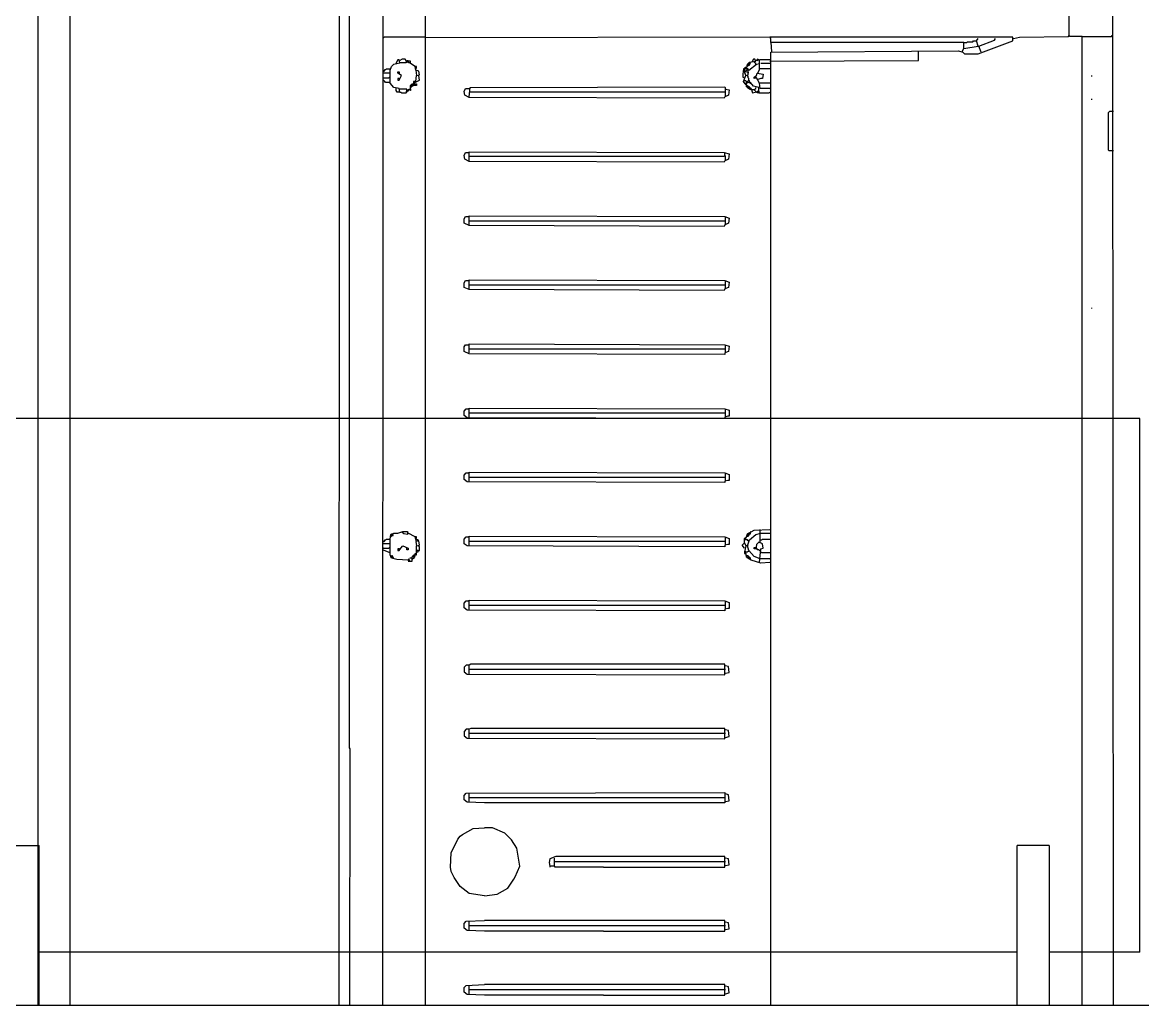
# Model space of a CAD drawing. Extents: x 3792242 to 5145247, y -1546315 to -1031918.
# Drawn here: x 4270183 to 4271233, y -1518664 to -1517743 of the extents above; entities that cross this region are included whole.
import ezdxf

# ---------------------------------------------------------------- set-up
doc = ezdxf.new("R2010")
doc.units = 0
doc.header["$MEASUREMENT"] = 0
for name, color, linetype in [('OKNÁ', 143, 'CONTINUOUS'), ('TENKÁ', 7, 'CONTINUOUS'), ('ZARIADENIE1', 145, 'CONTINUOUS'), ('ZZ-chladenie', 133, 'CONTINUOUS')]:
    doc.layers.add(name, color=color, linetype=linetype)

msp = doc.modelspace()

# ---------------------------------------------------------------- linework, layer by layer
at = {"layer": 'OKNÁ'}
msp.add_line((4270227.714, -1517363.77), (4270227.714, -1518663.77), dxfattribs=at)
at = {"layer": 'TENKÁ'}
for p, q in [((4270197.714, -1517333.77), (4270197.714, -1518663.77)), ((4308797.714, -1518663.77), (4262097.714, -1518663.77))]:
    msp.add_line(p, q, dxfattribs=at)
at = {"layer": 'TENKÁ', "color": 8}
for p, q in [((4270168.964, -1518513.77), (4270198.964, -1518513.77)), ((4270168.964, -1518513.77), (4270198.964, -1518513.77)), ((4270198.964, -1518663.77), (4270198.964, -1518513.77)), ((4270198.964, -1518663.77), (4270198.964, -1518513.77)), ((4271115.214, -1518663.77), (4271115.214, -1518513.77)), ((4271145.214, -1518513.77), (4271115.214, -1518513.77)), ((4271115.214, -1518663.77), (4271115.214, -1518513.77)), ((4271145.214, -1518513.77), (4271115.214, -1518513.77)), ((4271145.214, -1518513.77), (4271145.214, -1518663.77)), ((4271145.214, -1518513.77), (4271145.214, -1518663.77)), ((4271230.214, -1518613.77), (4271145.214, -1518613.77)), ((4271230.214, -1518613.77), (4271152.714, -1518613.77)), ((4271230.214, -1518613.77), (4271152.714, -1518613.77))]:
    msp.add_line(p, q, dxfattribs=at)
at = {"layer": 'ZARIADENIE1'}
for p, q in [((4271230.214, -1518113.77), (4269137.714, -1518113.77)), ((4271230.214, -1518113.77), (4269137.714, -1518113.77)), ((4271230.214, -1518613.77), (4271230.214, -1518113.77)), ((4271230.214, -1518613.77), (4271230.214, -1518113.77)), ((4271230.214, -1518613.77), (4271230.214, -1518113.77)), ((4271230.214, -1518613.77), (4271230.214, -1518113.77)), ((4271115.214, -1518613.77), (4270198.964, -1518613.77)), ((4271115.214, -1518613.77), (4270198.964, -1518613.77)), ((4271230.214, -1518613.77), (4271145.214, -1518613.77))]:
    msp.add_line(p, q, dxfattribs=at)
at = {"layer": 'ZZ-chladenie', "color": 9}
for p, q in [((4270489.724, -1518422.443), (4270489.724, -1517356.302)), ((4270479.954, -1518663.77), (4270480.545, -1517378.19)), ((4270520.859, -1518663.77), (4270521.496, -1517378.19)), ((4270561.035, -1518663.77), (4270561.035, -1517378.19)), ((4271164.005, -1517755.222), (4271164.005, -1517378.19)), ((4271205.482, -1518663.77), (4271204.957, -1517558.234)), ((4270521.496, -1517757.341), (4270520.791, -1517757.341)), ((4270522.203, -1517756.635), (4270521.496, -1517757.341)), ((4270560.33, -1517756.635), (4270522.203, -1517756.635)), ((4270561.035, -1517757.341), (4270560.33, -1517756.635)), ((4270883.702, -1517756.635), (4270561.035, -1517757.341)), ((4271111.052, -1517756.635), (4270883.702, -1517756.635)), ((4270884.408, -1517758.047), (4270883.702, -1517757.341)), ((4270884.408, -1517761.577), (4270884.408, -1517758.047)), ((4271065.158, -1517761.577), (4270884.408, -1517761.577)), ((4270884.408, -1517761.577), (4270885.115, -1517770.05)), ((4271065.158, -1517761.577), (4271067.982, -1517761.577)), ((4271065.158, -1517767.226), (4271065.158, -1517761.577)), ((4271067.982, -1517761.577), (4271068.688, -1517760.871)), ((4271068.688, -1517760.871), (4271073.63, -1517760.871)), ((4271073.63, -1517760.871), (4271074.337, -1517760.165)), ((4271074.337, -1517760.165), (4271077.161, -1517760.165)), ((4271077.161, -1517760.165), (4271078.573, -1517758.047)), ((4271078.573, -1517765.108), (4271077.161, -1517760.165)), ((4271078.573, -1517772.168), (4271111.052, -1517760.165)), ((4271079.279, -1517765.108), (4271094.106, -1517759.459)), ((4271094.106, -1517759.459), (4271094.812, -1517758.047)), ((4271111.052, -1517760.165), (4271111.052, -1517756.635)), ((4271111.757, -1517758.047), (4271117.406, -1517756.635)), ((4271117.406, -1517756.635), (4271163.299, -1517755.929)), ((4271163.299, -1517755.929), (4271164.005, -1517755.222)), ((4271164.711, -1517755.929), (4271164.005, -1517755.222)), ((4271176.008, -1517755.929), (4271164.711, -1517755.929)), ((4271176.008, -1517755.929), (4271203.544, -1517755.929)), ((4271176.008, -1518663.77), (4271176.008, -1517755.929)), ((4271203.544, -1517755.929), (4271204.25, -1517755.222)), ((4271204.25, -1517755.222), (4271204.957, -1517755.222)), ((4270884.408, -1517770.756), (4271060.215, -1517769.344)), ((4270884.408, -1518663.77), (4270884.408, -1517770.756)), ((4270885.115, -1517770.05), (4270885.115, -1517770.756)), ((4271022.795, -1517770.05), (4271022.795, -1517769.344)), ((4271022.795, -1517778.522), (4271022.795, -1517770.05)), ((4271060.215, -1517769.344), (4271064.452, -1517770.756)), ((4271063.746, -1517770.05), (4271065.158, -1517767.226)), ((4271064.452, -1517770.756), (4271065.864, -1517772.168)), ((4271065.158, -1517767.226), (4271078.573, -1517765.108)), ((4271065.864, -1517772.168), (4271078.573, -1517772.168)), ((4271081.397, -1517770.756), (4271079.279, -1517765.108)), ((4270527.851, -1517787.701), (4270529.263, -1517784.171)), ((4270529.263, -1517784.171), (4270531.382, -1517782.053)), ((4270531.382, -1517782.053), (4270537.03, -1517780.641)), ((4270534.912, -1517777.816), (4270532.794, -1517782.053)), ((4270536.324, -1517777.816), (4270534.912, -1517777.816)), ((4270537.03, -1517780.641), (4270536.324, -1517777.816)), ((4270539.148, -1517777.11), (4270537.03, -1517778.522)), ((4270542.678, -1517780.641), (4270537.03, -1517780.641)), ((4270541.972, -1517777.11), (4270539.148, -1517777.11)), ((4270543.384, -1517779.934), (4270541.972, -1517777.11)), ((4270544.797, -1517779.229), (4270542.678, -1517780.641)), ((4270543.384, -1517778.522), (4270544.797, -1517778.522)), ((4270543.384, -1517779.934), (4270543.384, -1517780.641)), ((4270546.915, -1517779.229), (4270544.797, -1517779.229)), ((4270545.502, -1517780.641), (4270544.797, -1517779.934)), ((4270544.797, -1517779.934), (4270545.502, -1517779.934)), ((4270546.915, -1517780.641), (4270545.502, -1517780.641)), ((4270546.915, -1517781.347), (4270546.915, -1517779.229)), ((4270551.151, -1517784.171), (4270546.915, -1517781.347)), ((4270552.563, -1517784.171), (4270551.151, -1517784.171)), ((4270551.857, -1517787.701), (4270551.151, -1517784.171)), ((4270552.563, -1517785.583), (4270552.563, -1517784.171)), ((4270860.402, -1517785.583), (4270860.402, -1517784.877)), ((4270860.402, -1517784.877), (4270861.814, -1517784.877)), ((4270861.814, -1517784.877), (4270865.345, -1517781.347)), ((4270861.814, -1517786.289), (4270862.521, -1517782.053)), ((4270862.521, -1517782.053), (4270864.638, -1517779.934)), ((4270862.521, -1517782.759), (4270863.226, -1517782.053)), ((4270863.226, -1517783.465), (4270862.521, -1517782.759)), ((4270863.226, -1517783.465), (4270862.521, -1517782.759)), ((4270863.226, -1517782.053), (4270863.226, -1517781.347)), ((4270863.226, -1517781.347), (4270863.933, -1517781.347)), ((4270863.933, -1517782.759), (4270863.226, -1517783.465)), ((4270865.345, -1517781.347), (4270863.933, -1517781.347)), ((4270863.933, -1517787.701), (4270870.993, -1517782.053)), ((4270863.933, -1517782.759), (4270864.638, -1517782.759)), ((4270864.638, -1517779.934), (4270870.287, -1517779.229)), ((4270864.638, -1517782.759), (4270864.638, -1517782.053)), ((4270868.169, -1517777.11), (4270866.757, -1517779.934)), ((4270869.581, -1517777.11), (4270868.169, -1517777.11)), ((4270870.287, -1517779.229), (4270869.581, -1517777.11)), ((4270869.581, -1517779.229), (4270870.287, -1517778.522)), ((4270869.581, -1517779.934), (4270869.581, -1517779.229)), ((4270869.581, -1517780.641), (4270869.581, -1517779.934)), ((4270870.287, -1517781.347), (4270869.581, -1517780.641)), ((4270871.699, -1517778.522), (4270870.287, -1517778.522)), ((4270870.287, -1517782.053), (4270870.287, -1517781.347)), ((4270870.993, -1517782.053), (4270873.817, -1517781.347)), ((4270873.817, -1517777.816), (4270871.699, -1517777.11)), ((4270871.699, -1517777.11), (4270871.699, -1517778.522)), ((4270871.699, -1517778.522), (4270873.112, -1517777.816)), ((4270873.817, -1517786.995), (4270873.817, -1517777.816)), ((4270883.702, -1517777.816), (4270874.524, -1517777.816)), ((4270883.702, -1517781.347), (4270875.229, -1517781.347)), ((4270883.702, -1517779.229), (4271022.795, -1517778.522)), ((4270521.496, -1517788.407), (4270520.791, -1517788.407)), ((4270521.496, -1517794.761), (4270520.791, -1517794.761)), ((4270521.496, -1517788.407), (4270522.203, -1517787.701)), ((4270521.496, -1517788.407), (4270522.203, -1517788.407)), ((4270527.145, -1517790.525), (4270521.496, -1517790.525)), ((4270521.496, -1517794.761), (4270526.439, -1517794.761)), ((4270522.203, -1517788.407), (4270522.909, -1517787.701)), ((4270522.909, -1517787.701), (4270522.909, -1517786.995)), ((4270522.909, -1517786.995), (4270523.615, -1517786.995)), ((4270523.615, -1517786.995), (4270524.321, -1517786.289)), ((4270524.321, -1517786.289), (4270528.557, -1517786.289)), ((4270526.439, -1517794.761), (4270527.145, -1517794.056)), ((4270527.851, -1517799.704), (4270527.851, -1517787.701)), ((4270534.912, -1517790.525), (4270534.912, -1517789.113)), ((4270534.912, -1517789.113), (4270536.324, -1517789.113)), ((4270538.442, -1517792.644), (4270534.912, -1517790.525)), ((4270536.324, -1517795.468), (4270534.912, -1517795.468)), ((4270534.912, -1517795.468), (4270534.912, -1517796.88)), ((4270536.324, -1517789.113), (4270536.324, -1517790.525)), ((4270536.324, -1517796.88), (4270538.442, -1517792.644)), ((4270536.324, -1517795.468), (4270537.03, -1517795.468)), ((4270551.857, -1517785.583), (4270551.151, -1517785.583)), ((4270551.857, -1517785.583), (4270552.563, -1517785.583)), ((4270554.681, -1517788.407), (4270551.857, -1517787.701)), ((4270551.857, -1517787.701), (4270552.563, -1517792.644)), ((4270551.857, -1517798.292), (4270552.563, -1517792.644)), ((4270552.563, -1517792.644), (4270555.387, -1517791.937)), ((4270555.387, -1517791.937), (4270554.681, -1517788.407)), ((4270554.681, -1517792.644), (4270554.681, -1517791.937)), ((4270555.387, -1517796.88), (4270554.681, -1517792.644)), ((4270858.99, -1517786.289), (4270858.284, -1517791.232)), ((4270858.284, -1517791.232), (4270858.284, -1517794.056)), ((4270858.284, -1517794.056), (4270859.696, -1517794.761)), ((4270863.226, -1517786.289), (4270858.99, -1517786.289)), ((4270860.402, -1517787.701), (4270858.99, -1517787.701)), ((4270858.99, -1517798.292), (4270861.108, -1517792.644)), ((4270859.696, -1517789.113), (4270860.402, -1517787.701)), ((4270861.108, -1517792.644), (4270859.696, -1517789.113)), ((4270859.696, -1517794.761), (4270860.402, -1517794.761)), ((4270860.402, -1517789.113), (4270862.521, -1517786.995)), ((4270863.226, -1517789.819), (4270860.402, -1517789.113)), ((4270861.108, -1517792.644), (4270863.226, -1517791.937)), ((4270863.226, -1517787.701), (4270861.814, -1517787.701)), ((4270862.521, -1517786.995), (4270863.226, -1517787.701)), ((4270862.521, -1517792.644), (4270862.521, -1517791.937)), ((4270863.226, -1517793.349), (4270862.521, -1517792.644)), ((4270863.226, -1517791.937), (4270863.226, -1517786.289)), ((4270863.226, -1517789.819), (4270863.933, -1517789.819)), ((4270863.226, -1517794.761), (4270863.226, -1517793.349)), ((4270863.933, -1517795.468), (4270863.226, -1517794.761)), ((4270863.933, -1517796.88), (4270863.933, -1517795.468)), ((4270868.875, -1517794.056), (4270870.993, -1517792.644)), ((4270868.875, -1517795.468), (4270868.875, -1517794.056)), ((4270870.287, -1517794.761), (4270868.875, -1517795.468)), ((4270870.287, -1517794.761), (4270870.287, -1517795.468)), ((4270870.993, -1517794.761), (4270870.287, -1517794.761)), ((4270870.993, -1517792.644), (4270871.699, -1517790.525)), ((4270873.817, -1517799.704), (4270870.993, -1517794.761)), ((4270871.699, -1517790.525), (4270877.348, -1517791.232)), ((4270872.405, -1517790.525), (4270873.817, -1517786.995)), ((4270875.229, -1517795.468), (4270872.405, -1517796.174)), ((4270884.408, -1517786.289), (4270874.524, -1517786.289)), ((4270876.641, -1517795.468), (4270875.229, -1517795.468)), ((4270877.348, -1517791.232), (4270876.641, -1517795.468)), ((4271185.187, -1517793.349), (4271185.187, -1517792.644)), ((4270522.203, -1517797.586), (4270521.496, -1517796.88)), ((4270522.909, -1517798.292), (4270522.203, -1517797.586)), ((4270523.615, -1517798.998), (4270522.909, -1517798.292)), ((4270527.851, -1517798.998), (4270523.615, -1517798.998)), ((4270531.382, -1517803.94), (4270527.851, -1517799.704)), ((4270536.324, -1517804.647), (4270531.382, -1517803.94)), ((4270533.499, -1517806.764), (4270533.499, -1517804.647)), ((4270534.912, -1517796.88), (4270536.324, -1517796.88)), ((4270537.03, -1517808.177), (4270536.324, -1517804.647)), ((4270543.384, -1517805.352), (4270537.03, -1517805.352)), ((4270543.384, -1517808.177), (4270543.384, -1517805.352)), ((4270543.384, -1517806.059), (4270544.797, -1517806.059)), ((4270544.797, -1517806.059), (4270544.797, -1517806.764)), ((4270545.502, -1517806.764), (4270545.502, -1517805.352)), ((4270545.502, -1517805.352), (4270546.915, -1517805.352)), ((4270546.915, -1517803.94), (4270546.209, -1517803.94)), ((4270546.915, -1517801.823), (4270548.327, -1517800.41)), ((4270546.915, -1517805.352), (4270546.915, -1517801.823)), ((4270546.915, -1517803.94), (4270547.621, -1517803.94)), ((4270546.915, -1517805.352), (4270546.915, -1517806.764)), ((4270547.621, -1517801.823), (4270547.621, -1517801.116)), ((4270547.621, -1517801.116), (4270548.327, -1517801.116)), ((4270549.033, -1517801.823), (4270547.621, -1517803.235)), ((4270547.621, -1517803.235), (4270547.621, -1517801.823)), ((4270547.621, -1517803.235), (4270548.327, -1517802.528)), ((4270547.621, -1517803.94), (4270547.621, -1517803.235)), ((4270548.327, -1517800.41), (4270552.563, -1517800.41)), ((4270548.327, -1517802.528), (4270549.033, -1517801.823)), ((4270549.033, -1517801.823), (4270549.739, -1517801.823)), ((4270552.563, -1517801.823), (4270549.033, -1517801.823)), ((4270549.739, -1517799.704), (4270555.387, -1517796.88)), ((4270551.857, -1517798.292), (4270549.739, -1517798.292)), ((4270549.739, -1517798.292), (4270549.739, -1517799.704)), ((4270552.563, -1517800.41), (4270552.563, -1517801.823)), ((4270597.044, -1517807.471), (4270598.457, -1517804.647)), ((4270598.457, -1517804.647), (4270601.987, -1517804.647)), ((4270601.987, -1517812.413), (4270602.693, -1517803.94)), ((4270602.693, -1517803.94), (4270841.339, -1517803.235)), ((4270841.339, -1517803.235), (4270842.045, -1517805.352)), ((4270842.045, -1517811.707), (4270842.045, -1517805.352)), ((4270842.045, -1517805.352), (4270845.575, -1517806.059)), ((4270845.575, -1517806.059), (4270844.869, -1517811.001)), ((4270860.402, -1517800.41), (4270858.99, -1517798.292)), ((4270861.108, -1517797.586), (4270859.696, -1517797.586)), ((4270863.933, -1517798.998), (4270860.402, -1517800.41)), ((4270860.402, -1517800.41), (4270866.051, -1517804.647)), ((4270861.814, -1517798.292), (4270861.108, -1517797.586)), ((4270861.814, -1517798.292), (4270862.521, -1517798.292)), ((4270861.814, -1517799.704), (4270861.814, -1517798.292)), ((4270861.814, -1517801.116), (4270861.814, -1517799.704)), ((4270861.814, -1517803.235), (4270861.814, -1517801.116)), ((4270866.051, -1517806.059), (4270861.814, -1517803.235)), ((4270862.521, -1517798.292), (4270863.226, -1517797.586)), ((4270862.521, -1517803.235), (4270863.226, -1517802.528)), ((4270863.226, -1517803.94), (4270862.521, -1517803.235)), ((4270863.226, -1517797.586), (4270863.933, -1517797.586)), ((4270863.226, -1517802.528), (4270863.933, -1517803.235)), ((4270863.226, -1517804.647), (4270863.226, -1517803.94)), ((4270863.933, -1517804.647), (4270863.226, -1517804.647)), ((4270864.638, -1517797.586), (4270863.933, -1517796.88)), ((4270865.345, -1517798.998), (4270863.933, -1517798.998)), ((4270864.638, -1517803.235), (4270863.933, -1517803.235)), ((4270864.638, -1517805.352), (4270863.933, -1517804.647)), ((4270864.638, -1517798.998), (4270864.638, -1517797.586)), ((4270864.638, -1517798.998), (4270865.345, -1517799.704)), ((4270864.638, -1517803.94), (4270864.638, -1517803.235)), ((4270865.345, -1517804.647), (4270864.638, -1517803.94)), ((4270865.345, -1517804.647), (4270864.638, -1517805.352)), ((4270864.638, -1517805.352), (4270865.345, -1517804.647)), ((4270868.169, -1517802.528), (4270865.345, -1517798.998)), ((4270866.051, -1517804.647), (4270867.463, -1517808.883)), ((4270869.581, -1517806.059), (4270866.051, -1517806.059)), ((4270873.112, -1517803.94), (4270868.169, -1517802.528)), ((4270869.581, -1517805.352), (4270870.287, -1517804.647)), ((4270869.581, -1517806.764), (4270869.581, -1517805.352)), ((4270870.287, -1517804.647), (4270870.287, -1517803.94)), ((4270872.405, -1517796.174), (4270871.699, -1517796.174)), ((4270873.112, -1517808.883), (4270873.112, -1517803.94)), ((4270874.524, -1517804.647), (4270873.817, -1517799.704)), ((4270884.408, -1517799.704), (4270874.524, -1517799.704)), ((4270883.702, -1517804.647), (4270874.524, -1517804.647)), ((4270883.702, -1517804.647), (4270884.408, -1517804.647)), ((4270534.206, -1517807.471), (4270533.499, -1517806.764)), ((4270534.206, -1517808.177), (4270534.206, -1517807.471)), ((4270537.03, -1517808.177), (4270534.206, -1517808.177)), ((4270537.03, -1517808.177), (4270537.736, -1517808.177)), ((4270537.736, -1517808.177), (4270538.442, -1517808.883)), ((4270538.442, -1517808.883), (4270542.678, -1517808.883)), ((4270543.384, -1517807.471), (4270542.678, -1517808.177)), ((4270542.678, -1517808.883), (4270543.384, -1517808.177)), ((4270543.384, -1517807.471), (4270545.502, -1517806.764)), ((4270546.915, -1517806.764), (4270546.209, -1517806.764)), ((4270597.75, -1517811.001), (4270597.044, -1517807.471)), ((4270601.987, -1517813.119), (4270597.75, -1517811.001)), ((4270842.045, -1517808.177), (4270601.987, -1517808.177)), ((4270840.633, -1517813.825), (4270601.987, -1517813.119)), ((4270841.339, -1517812.413), (4270840.633, -1517813.825)), ((4270844.869, -1517811.001), (4270841.339, -1517812.413)), ((4270842.045, -1517811.707), (4270842.045, -1517812.413)), ((4270867.463, -1517808.883), (4270872.405, -1517807.471)), ((4270870.287, -1517807.471), (4270869.581, -1517806.764)), ((4270870.287, -1517808.177), (4270870.287, -1517807.471)), ((4270872.405, -1517807.471), (4270871.699, -1517807.471)), ((4270871.699, -1517807.471), (4270871.699, -1517808.177)), ((4270871.699, -1517808.883), (4270871.699, -1517808.177)), ((4270873.112, -1517808.883), (4270871.699, -1517808.883)), ((4270873.112, -1517807.471), (4270873.817, -1517807.471)), ((4270873.112, -1517808.883), (4270882.996, -1517808.883)), ((4270882.996, -1517808.883), (4270883.702, -1517808.177)), ((4271185.187, -1517815.237), (4271185.187, -1517814.531)), ((4271200.72, -1517827.24), (4271201.426, -1517826.534)), ((4271201.426, -1517826.534), (4271202.132, -1517825.828)), ((4271202.132, -1517825.828), (4271205.662, -1517825.828)), ((4271200.72, -1517862.543), (4271200.72, -1517827.24)), ((4270597.044, -1517867.485), (4270598.457, -1517864.661)), ((4270597.75, -1517871.015), (4270597.044, -1517867.485)), ((4270598.457, -1517864.661), (4270601.987, -1517864.661)), ((4270601.987, -1517872.427), (4270601.987, -1517863.955)), ((4270601.987, -1517863.955), (4270840.633, -1517864.661)), ((4270601.987, -1517868.191), (4270840.633, -1517868.191)), ((4270840.633, -1517864.661), (4270845.575, -1517866.073)), ((4270840.633, -1517868.191), (4270841.339, -1517867.485)), ((4270841.339, -1517867.485), (4270841.339, -1517865.367)), ((4270842.045, -1517868.191), (4270841.339, -1517867.485)), ((4270842.045, -1517871.722), (4270842.045, -1517868.191)), ((4270845.575, -1517866.073), (4270844.869, -1517871.015)), ((4271201.426, -1517863.249), (4271200.72, -1517862.543)), ((4271205.662, -1517863.249), (4271201.426, -1517863.249)), ((4270601.987, -1517873.134), (4270597.75, -1517871.015)), ((4270840.633, -1517873.839), (4270601.987, -1517873.134)), ((4270841.339, -1517872.427), (4270840.633, -1517873.839)), ((4270844.869, -1517871.015), (4270841.339, -1517872.427)), ((4270842.045, -1517871.722), (4270842.045, -1517872.427)), ((4270597.044, -1517926.793), (4270598.457, -1517924.676)), ((4270597.044, -1517931.03), (4270597.044, -1517926.793)), ((4270601.987, -1517933.148), (4270597.044, -1517931.03)), ((4270598.457, -1517924.676), (4270601.987, -1517924.676)), ((4270601.987, -1517932.442), (4270601.987, -1517923.969)), ((4270601.987, -1517923.969), (4270841.339, -1517924.676)), ((4270842.045, -1517928.912), (4270601.987, -1517928.912)), ((4270841.339, -1517924.676), (4270845.575, -1517926.088)), ((4270844.869, -1517931.03), (4270841.339, -1517932.442)), ((4270842.045, -1517931.736), (4270842.045, -1517925.381)), ((4270842.045, -1517931.736), (4270842.045, -1517932.442)), ((4270845.575, -1517926.088), (4270844.869, -1517931.03)), ((4270840.633, -1517933.855), (4270601.987, -1517933.148)), ((4270841.339, -1517932.442), (4270840.633, -1517933.855)), ((4270601.987, -1517992.457), (4270601.987, -1517983.984)), ((4270601.987, -1517983.984), (4270841.339, -1517984.69)), ((4270597.044, -1517986.808), (4270598.457, -1517984.69)), ((4270597.044, -1517991.045), (4270597.044, -1517986.808)), ((4270601.987, -1517993.163), (4270597.044, -1517991.045)), ((4270598.457, -1517984.69), (4270601.987, -1517984.69)), ((4270842.045, -1517988.926), (4270601.987, -1517988.926)), ((4270840.633, -1517993.869), (4270601.987, -1517993.163)), ((4270841.339, -1517992.457), (4270840.633, -1517993.869)), ((4270841.339, -1517984.69), (4270845.575, -1517986.102)), ((4270844.869, -1517991.045), (4270841.339, -1517992.457)), ((4270842.045, -1517991.751), (4270842.045, -1517985.396)), ((4270842.045, -1517991.751), (4270842.045, -1517992.457)), ((4270845.575, -1517986.102), (4270844.869, -1517991.045)), ((4271185.187, -1518010.814), (4271185.187, -1518010.108)), ((4270597.044, -1518046.823), (4270598.457, -1518044.705)), ((4270597.044, -1518051.059), (4270597.044, -1518046.823)), ((4270598.457, -1518044.705), (4270601.987, -1518044.705)), ((4270601.987, -1518052.471), (4270601.987, -1518043.998)), ((4270601.987, -1518043.998), (4270841.339, -1518044.705)), ((4270841.339, -1518044.705), (4270845.575, -1518046.117)), ((4270842.045, -1518051.765), (4270842.045, -1518045.411)), ((4270845.575, -1518046.117), (4270844.869, -1518051.059)), ((4270601.987, -1518053.177), (4270597.044, -1518051.059)), ((4270842.045, -1518048.941), (4270601.987, -1518048.941)), ((4270841.339, -1518053.883), (4270601.987, -1518053.177)), ((4270844.869, -1518051.059), (4270841.339, -1518052.471)), ((4270841.339, -1518052.471), (4270841.339, -1518053.883)), ((4270842.045, -1518051.765), (4270842.045, -1518052.471)), ((4270597.044, -1518106.838), (4270599.162, -1518104.719)), ((4270597.044, -1518111.074), (4270597.044, -1518106.838)), ((4270599.162, -1518104.719), (4270601.987, -1518104.719)), ((4270601.987, -1518113.192), (4270601.987, -1518104.013)), ((4270601.987, -1518104.013), (4270841.339, -1518104.719)), ((4270842.045, -1518108.955), (4270601.987, -1518108.955)), ((4270841.339, -1518104.719), (4270845.575, -1518106.131)), ((4270842.045, -1518112.486), (4270842.045, -1518105.425)), ((4270845.575, -1518106.131), (4270845.575, -1518111.78)), ((4270599.869, -1518113.192), (4270597.044, -1518111.074)), ((4270841.339, -1518113.898), (4270599.869, -1518113.192)), ((4270844.163, -1518111.78), (4270841.339, -1518112.486)), ((4270841.339, -1518112.486), (4270841.339, -1518113.898)), ((4270845.575, -1518111.78), (4270844.163, -1518111.78)), ((4270597.044, -1518166.852), (4270599.162, -1518164.734)), ((4270597.044, -1518171.088), (4270597.044, -1518166.852)), ((4270599.869, -1518173.206), (4270597.044, -1518171.088)), ((4270599.162, -1518164.734), (4270601.987, -1518164.734)), ((4270841.339, -1518173.912), (4270599.869, -1518173.206)), ((4270601.987, -1518173.206), (4270601.987, -1518164.028)), ((4270601.987, -1518164.028), (4270841.339, -1518164.734)), ((4270842.045, -1518168.97), (4270601.987, -1518168.97)), ((4270841.339, -1518164.734), (4270845.575, -1518166.146)), ((4270844.163, -1518171.794), (4270841.339, -1518172.5)), ((4270841.339, -1518172.5), (4270841.339, -1518173.912)), ((4270842.045, -1518172.5), (4270842.045, -1518165.44)), ((4270845.575, -1518171.794), (4270844.163, -1518171.794)), ((4270845.575, -1518166.146), (4270845.575, -1518171.794)), ((4270527.851, -1518226.867), (4270528.557, -1518222.63)), ((4270528.557, -1518224.748), (4270527.851, -1518224.748)), ((4270528.557, -1518222.63), (4270531.382, -1518221.218)), ((4270528.557, -1518223.336), (4270529.263, -1518222.63)), ((4270528.557, -1518224.748), (4270530.675, -1518222.63)), ((4270529.263, -1518224.042), (4270528.557, -1518223.336)), ((4270528.557, -1518224.748), (4270529.263, -1518224.042)), ((4270529.263, -1518222.63), (4270529.263, -1518221.924)), ((4270529.263, -1518221.924), (4270529.97, -1518221.924)), ((4270529.97, -1518223.336), (4270530.675, -1518223.336)), ((4270530.675, -1518223.336), (4270530.675, -1518222.63)), ((4270531.382, -1518221.218), (4270534.912, -1518221.218)), ((4270534.912, -1518221.218), (4270539.854, -1518219.806)), ((4270539.148, -1518220.512), (4270539.148, -1518219.806)), ((4270540.56, -1518221.924), (4270539.148, -1518220.512)), ((4270539.854, -1518219.806), (4270544.09, -1518219.806)), ((4270544.09, -1518222.63), (4270540.56, -1518221.924)), ((4270544.09, -1518219.806), (4270544.09, -1518222.63)), ((4270544.797, -1518221.218), (4270544.09, -1518221.924)), ((4270551.151, -1518224.748), (4270544.797, -1518221.218)), ((4270552.563, -1518224.748), (4270551.151, -1518224.748)), ((4270552.563, -1518228.984), (4270551.151, -1518224.748)), ((4270552.563, -1518226.16), (4270552.563, -1518224.748)), ((4270597.044, -1518226.867), (4270599.162, -1518224.748)), ((4270599.162, -1518224.748), (4270601.987, -1518224.748)), ((4270601.987, -1518233.221), (4270601.987, -1518224.042)), ((4270601.987, -1518224.042), (4270841.339, -1518224.748)), ((4270841.339, -1518224.748), (4270845.575, -1518226.16)), ((4270842.045, -1518232.515), (4270842.045, -1518225.454)), ((4270859.696, -1518226.16), (4270861.814, -1518224.748)), ((4270861.814, -1518224.748), (4270862.521, -1518221.924)), ((4270861.814, -1518224.042), (4270863.226, -1518224.042)), ((4270862.521, -1518221.924), (4270868.875, -1518218.394)), ((4270862.521, -1518222.63), (4270863.226, -1518221.924)), ((4270863.226, -1518223.336), (4270862.521, -1518222.63)), ((4270863.226, -1518223.336), (4270862.521, -1518222.63)), ((4270863.226, -1518221.924), (4270863.226, -1518221.218)), ((4270863.226, -1518221.218), (4270863.933, -1518221.218)), ((4270863.933, -1518222.63), (4270863.226, -1518223.336)), ((4270863.226, -1518224.042), (4270863.933, -1518223.336)), ((4270863.933, -1518222.63), (4270864.638, -1518221.924)), ((4270863.933, -1518222.63), (4270864.638, -1518222.63)), ((4270863.933, -1518223.336), (4270863.933, -1518222.63)), ((4270864.638, -1518222.63), (4270864.638, -1518221.924)), ((4270864.638, -1518221.924), (4270865.345, -1518221.924)), ((4270864.638, -1518227.572), (4270870.287, -1518222.63)), ((4270865.345, -1518220.512), (4270866.051, -1518219.806)), ((4270865.345, -1518221.924), (4270865.345, -1518220.512)), ((4270868.875, -1518218.394), (4270883.702, -1518217.688)), ((4270870.287, -1518222.63), (4270875.229, -1518221.218)), ((4270874.524, -1518218.394), (4270874.524, -1518217.688)), ((4270874.524, -1518221.924), (4270874.524, -1518218.394)), ((4270874.524, -1518229.691), (4270874.524, -1518221.924)), ((4270875.229, -1518221.218), (4270883.702, -1518221.218)), ((4270521.496, -1518228.984), (4270520.791, -1518228.984)), ((4270521.496, -1518235.339), (4270520.791, -1518235.339)), ((4270521.496, -1518228.984), (4270522.203, -1518228.279)), ((4270521.496, -1518228.984), (4270522.203, -1518228.984)), ((4270527.145, -1518231.103), (4270521.496, -1518231.103)), ((4270521.496, -1518235.339), (4270526.439, -1518235.339)), ((4270522.203, -1518228.984), (4270522.909, -1518228.279)), ((4270522.909, -1518228.279), (4270522.909, -1518227.572)), ((4270522.909, -1518227.572), (4270523.615, -1518227.572)), ((4270523.615, -1518227.572), (4270524.321, -1518226.867)), ((4270524.321, -1518226.867), (4270527.851, -1518226.867)), ((4270526.439, -1518235.339), (4270527.145, -1518234.633)), ((4270527.851, -1518239.575), (4270527.851, -1518226.867)), ((4270536.324, -1518236.045), (4270534.912, -1518236.045)), ((4270534.912, -1518236.045), (4270534.912, -1518237.457)), ((4270536.324, -1518237.457), (4270537.736, -1518235.339)), ((4270536.324, -1518236.045), (4270537.03, -1518236.045)), ((4270537.736, -1518235.339), (4270539.854, -1518233.221)), ((4270539.854, -1518233.221), (4270544.797, -1518235.339)), ((4270543.384, -1518236.751), (4270543.384, -1518235.339)), ((4270544.797, -1518235.339), (4270544.797, -1518236.751)), ((4270551.857, -1518226.16), (4270551.151, -1518226.16)), ((4270551.857, -1518226.16), (4270552.563, -1518226.16)), ((4270552.563, -1518227.572), (4270551.857, -1518227.572)), ((4270553.975, -1518228.279), (4270551.857, -1518228.984)), ((4270551.857, -1518228.984), (4270552.563, -1518233.221)), ((4270553.975, -1518227.572), (4270552.563, -1518227.572)), ((4270552.563, -1518233.221), (4270555.387, -1518232.515)), ((4270552.563, -1518241.694), (4270552.563, -1518233.221)), ((4270553.975, -1518228.279), (4270553.975, -1518227.572)), ((4270553.975, -1518228.279), (4270553.975, -1518228.984)), ((4270554.681, -1518228.279), (4270553.975, -1518228.279)), ((4270555.387, -1518232.515), (4270554.681, -1518228.279)), ((4270554.681, -1518233.221), (4270554.681, -1518232.515)), ((4270555.387, -1518233.927), (4270554.681, -1518233.221)), ((4270555.387, -1518237.457), (4270555.387, -1518233.927)), ((4270597.044, -1518231.103), (4270597.044, -1518226.867)), ((4270599.869, -1518233.221), (4270597.044, -1518231.103)), ((4270841.339, -1518233.927), (4270599.869, -1518233.221)), ((4270842.045, -1518228.984), (4270601.987, -1518228.984)), ((4270844.163, -1518231.808), (4270841.339, -1518232.515)), ((4270841.339, -1518232.515), (4270841.339, -1518233.927)), ((4270845.575, -1518231.808), (4270844.163, -1518231.808)), ((4270845.575, -1518226.16), (4270845.575, -1518231.808)), ((4270857.578, -1518232.515), (4270859.696, -1518230.396)), ((4270859.696, -1518235.339), (4270857.578, -1518232.515)), ((4270859.696, -1518230.396), (4270858.99, -1518231.103)), ((4270859.696, -1518230.396), (4270859.696, -1518226.16)), ((4270859.696, -1518230.396), (4270861.108, -1518233.221)), ((4270861.108, -1518233.221), (4270859.696, -1518238.87)), ((4270860.402, -1518227.572), (4270861.108, -1518226.867)), ((4270862.521, -1518227.572), (4270860.402, -1518227.572)), ((4270861.108, -1518226.867), (4270861.108, -1518226.16)), ((4270862.521, -1518233.221), (4270861.108, -1518233.221)), ((4270863.226, -1518228.279), (4270862.521, -1518227.572)), ((4270862.521, -1518233.221), (4270864.638, -1518227.572)), ((4270862.521, -1518233.221), (4270863.226, -1518232.515)), ((4270863.933, -1518237.457), (4270862.521, -1518233.221)), ((4270863.933, -1518228.279), (4270863.226, -1518228.279)), ((4270863.933, -1518228.279), (4270864.638, -1518228.279)), ((4270868.875, -1518236.045), (4270868.875, -1518234.633)), ((4270868.875, -1518234.633), (4270870.287, -1518234.633)), ((4270870.287, -1518236.045), (4270868.875, -1518236.045)), ((4270870.993, -1518231.808), (4270870.287, -1518236.045)), ((4270870.993, -1518235.339), (4270870.287, -1518235.339)), ((4270873.112, -1518229.691), (4270870.993, -1518231.808)), ((4270871.699, -1518236.045), (4270870.993, -1518235.339)), ((4270871.699, -1518236.751), (4270871.699, -1518236.045)), ((4270876.641, -1518231.103), (4270873.112, -1518229.691)), ((4270873.817, -1518248.754), (4270875.229, -1518236.045)), ((4270874.524, -1518227.572), (4270875.936, -1518227.572)), ((4270875.229, -1518236.045), (4270877.348, -1518235.339)), ((4270875.936, -1518227.572), (4270876.641, -1518226.867)), ((4270876.641, -1518226.867), (4270884.408, -1518226.867)), ((4270877.348, -1518235.339), (4270876.641, -1518231.103)), ((4270522.203, -1518237.457), (4270521.496, -1518236.751)), ((4270527.851, -1518239.575), (4270522.203, -1518237.457)), ((4270527.851, -1518241.694), (4270527.851, -1518239.575)), ((4270529.263, -1518244.518), (4270527.851, -1518241.694)), ((4270528.557, -1518243.812), (4270528.557, -1518243.106)), ((4270529.263, -1518243.812), (4270528.557, -1518243.812)), ((4270529.97, -1518242.399), (4270529.263, -1518242.399)), ((4270529.97, -1518243.106), (4270529.263, -1518242.399)), ((4270529.97, -1518244.518), (4270529.263, -1518243.812)), ((4270534.206, -1518245.93), (4270529.263, -1518244.518)), ((4270529.97, -1518243.106), (4270529.97, -1518242.399)), ((4270530.675, -1518243.812), (4270529.97, -1518243.106)), ((4270531.382, -1518245.224), (4270529.97, -1518243.106)), ((4270530.675, -1518243.812), (4270529.97, -1518244.518)), ((4270529.97, -1518244.518), (4270530.675, -1518243.812)), ((4270544.797, -1518246.636), (4270534.206, -1518245.93)), ((4270534.912, -1518237.457), (4270536.324, -1518237.457)), ((4270544.797, -1518236.751), (4270543.384, -1518236.751)), ((4270545.502, -1518245.224), (4270544.797, -1518247.342)), ((4270544.797, -1518246.636), (4270545.502, -1518245.93)), ((4270546.209, -1518247.342), (4270545.502, -1518245.224)), ((4270547.621, -1518244.518), (4270546.209, -1518244.518)), ((4270548.327, -1518244.518), (4270547.621, -1518244.518)), ((4270548.327, -1518243.812), (4270550.445, -1518241.694)), ((4270548.327, -1518245.93), (4270551.151, -1518243.106)), ((4270548.327, -1518247.342), (4270548.327, -1518243.812)), ((4270549.033, -1518245.224), (4270548.327, -1518244.518)), ((4270548.327, -1518245.93), (4270549.033, -1518245.224)), ((4270549.033, -1518243.812), (4270549.033, -1518243.106)), ((4270549.033, -1518243.106), (4270549.739, -1518243.106)), ((4270551.151, -1518243.106), (4270549.739, -1518243.106)), ((4270549.739, -1518244.518), (4270550.445, -1518244.518)), ((4270550.445, -1518241.694), (4270552.563, -1518241.694)), ((4270550.445, -1518244.518), (4270550.445, -1518243.812)), ((4270551.151, -1518240.987), (4270551.151, -1518240.282)), ((4270551.151, -1518240.282), (4270551.857, -1518240.282)), ((4270551.857, -1518241.694), (4270551.151, -1518240.987)), ((4270552.563, -1518237.457), (4270551.857, -1518237.457)), ((4270553.975, -1518237.457), (4270552.563, -1518237.457)), ((4270552.563, -1518238.87), (4270553.975, -1518238.87)), ((4270553.975, -1518237.457), (4270555.387, -1518237.457)), ((4270553.975, -1518238.87), (4270553.975, -1518237.457)), ((4270861.108, -1518238.87), (4270859.696, -1518238.87)), ((4270859.696, -1518238.87), (4270859.696, -1518240.282)), ((4270859.696, -1518240.282), (4270861.108, -1518240.282)), ((4270861.108, -1518238.87), (4270862.521, -1518238.87)), ((4270861.814, -1518243.812), (4270861.108, -1518238.87)), ((4270863.226, -1518242.399), (4270861.814, -1518242.399)), ((4270866.051, -1518246.636), (4270861.814, -1518243.812)), ((4270862.521, -1518238.87), (4270863.226, -1518238.163)), ((4270862.521, -1518244.518), (4270862.521, -1518243.812)), ((4270863.226, -1518244.518), (4270862.521, -1518244.518)), ((4270863.226, -1518238.163), (4270863.933, -1518238.163)), ((4270863.226, -1518243.106), (4270863.226, -1518242.399)), ((4270863.933, -1518243.106), (4270863.226, -1518243.106)), ((4270863.933, -1518243.812), (4270863.226, -1518243.106)), ((4270863.933, -1518245.224), (4270863.226, -1518244.518)), ((4270868.875, -1518243.106), (4270863.933, -1518237.457)), ((4270863.933, -1518243.812), (4270863.933, -1518243.106)), ((4270864.638, -1518244.518), (4270863.933, -1518243.812)), ((4270864.638, -1518243.812), (4270863.933, -1518243.812)), ((4270864.638, -1518244.518), (4270863.933, -1518245.224)), ((4270863.933, -1518245.224), (4270864.638, -1518244.518)), ((4270865.345, -1518244.518), (4270864.638, -1518243.812)), ((4270865.345, -1518245.93), (4270865.345, -1518244.518)), ((4270875.229, -1518249.46), (4270866.051, -1518246.636)), ((4270874.524, -1518245.224), (4270868.875, -1518243.106)), ((4270873.112, -1518236.751), (4270871.699, -1518236.751)), ((4270873.817, -1518237.457), (4270873.112, -1518236.751)), ((4270874.524, -1518237.457), (4270873.817, -1518237.457)), ((4270874.524, -1518237.457), (4270875.229, -1518236.751)), ((4270875.229, -1518238.87), (4270874.524, -1518238.87)), ((4270883.702, -1518245.224), (4270874.524, -1518245.224)), ((4270875.936, -1518239.575), (4270875.229, -1518238.87)), ((4270884.408, -1518239.575), (4270875.936, -1518239.575)), ((4270883.702, -1518245.224), (4270884.408, -1518245.224)), ((4270544.797, -1518247.342), (4270548.327, -1518247.342)), ((4270883.702, -1518248.754), (4270875.229, -1518249.46)), ((4270597.044, -1518286.881), (4270599.162, -1518284.763)), ((4270597.044, -1518291.117), (4270597.044, -1518286.881)), ((4270599.162, -1518284.763), (4270601.987, -1518284.763)), ((4270601.987, -1518293.236), (4270601.987, -1518284.057)), ((4270601.987, -1518284.057), (4270841.339, -1518284.763)), ((4270841.339, -1518284.763), (4270845.575, -1518286.175)), ((4270842.045, -1518292.529), (4270842.045, -1518285.469)), ((4270845.575, -1518286.175), (4270845.575, -1518291.824)), ((4270599.869, -1518293.236), (4270597.044, -1518291.117)), ((4270841.339, -1518293.941), (4270599.869, -1518293.236)), ((4270842.045, -1518288.999), (4270601.987, -1518288.999)), ((4270844.163, -1518291.824), (4270841.339, -1518292.529)), ((4270841.339, -1518292.529), (4270841.339, -1518293.941)), ((4270845.575, -1518291.824), (4270844.163, -1518291.824)), ((4270599.162, -1518344.777), (4270597.044, -1518346.895)), ((4270597.044, -1518346.895), (4270597.044, -1518351.132)), ((4270597.044, -1518351.132), (4270599.869, -1518353.25)), ((4270601.987, -1518344.777), (4270599.162, -1518344.777)), ((4270603.399, -1518344.071), (4270601.987, -1518344.777)), ((4270601.987, -1518353.25), (4270601.987, -1518344.777)), ((4270842.045, -1518349.014), (4270601.987, -1518349.014)), ((4270841.339, -1518344.071), (4270603.399, -1518344.071)), ((4270841.339, -1518353.956), (4270841.339, -1518344.071)), ((4270842.045, -1518345.483), (4270841.339, -1518345.483)), ((4270844.869, -1518346.189), (4270842.045, -1518345.483)), ((4270842.045, -1518352.544), (4270845.575, -1518351.838)), ((4270845.575, -1518351.838), (4270844.869, -1518346.189)), ((4270599.869, -1518353.25), (4270841.339, -1518353.956)), ((4270603.399, -1518404.086), (4270601.987, -1518404.792)), ((4270841.339, -1518404.086), (4270603.399, -1518404.086)), ((4270841.339, -1518413.97), (4270841.339, -1518404.086)), ((4270599.162, -1518404.792), (4270597.044, -1518406.91)), ((4270597.044, -1518406.91), (4270597.044, -1518411.146)), ((4270597.044, -1518411.146), (4270599.869, -1518413.265)), ((4270601.987, -1518404.792), (4270599.162, -1518404.792)), ((4270599.869, -1518413.265), (4270841.339, -1518413.97)), ((4270601.987, -1518413.265), (4270601.987, -1518404.792)), ((4270842.045, -1518409.028), (4270601.987, -1518409.028)), ((4270842.045, -1518405.498), (4270841.339, -1518405.498)), ((4270844.869, -1518406.204), (4270842.045, -1518405.498)), ((4270842.045, -1518412.558), (4270845.575, -1518411.853)), ((4270845.575, -1518411.853), (4270844.869, -1518406.204)), ((4270490.431, -1518423.149), (4270489.724, -1518422.443)), ((4270490.157, -1518663.77), (4270490.431, -1518423.149)), ((4270597.044, -1518466.924), (4270599.162, -1518464.807)), ((4270597.044, -1518471.161), (4270597.044, -1518466.924)), ((4270599.162, -1518464.807), (4270841.339, -1518464.1)), ((4270601.987, -1518473.279), (4270601.987, -1518464.807)), ((4270841.339, -1518464.1), (4270841.339, -1518473.985)), ((4270844.869, -1518466.219), (4270842.045, -1518465.512)), ((4270845.575, -1518471.867), (4270844.869, -1518466.219)), ((4270599.869, -1518473.279), (4270597.044, -1518471.161)), ((4270616.108, -1518473.985), (4270599.869, -1518473.279)), ((4270842.045, -1518469.043), (4270601.987, -1518469.043)), ((4270841.339, -1518473.985), (4270616.108, -1518473.985)), ((4270842.045, -1518472.573), (4270841.339, -1518472.573)), ((4270842.045, -1518472.573), (4270845.575, -1518471.867)), ((4270595.632, -1518503.639), (4270605.517, -1518497.991)), ((4270605.517, -1518497.991), (4270616.108, -1518497.285)), ((4270623.875, -1518497.285), (4270616.108, -1518497.285)), ((4270635.171, -1518502.227), (4270623.875, -1518497.285)), ((4270585.041, -1518520.585), (4270591.396, -1518507.876)), ((4270591.396, -1518507.876), (4270593.514, -1518505.051)), ((4270593.514, -1518505.051), (4270595.632, -1518503.639)), ((4270641.526, -1518508.582), (4270635.171, -1518502.227)), ((4270646.468, -1518516.348), (4270641.526, -1518508.582)), ((4270649.292, -1518533.294), (4270646.468, -1518516.348)), ((4270584.336, -1518533.999), (4270585.041, -1518520.585)), ((4270677.534, -1518526.233), (4270676.829, -1518529.763)), ((4270676.829, -1518529.763), (4270677.534, -1518533.294)), ((4270683.183, -1518524.115), (4270677.534, -1518526.233)), ((4270681.771, -1518533.294), (4270681.771, -1518525.527)), ((4270842.045, -1518529.057), (4270681.771, -1518529.057)), ((4270841.339, -1518524.115), (4270683.183, -1518524.115)), ((4270841.339, -1518533.999), (4270841.339, -1518524.115)), ((4270842.045, -1518525.527), (4270841.339, -1518525.527)), ((4270844.869, -1518526.233), (4270842.045, -1518525.527)), ((4270845.575, -1518531.882), (4270844.869, -1518526.233)), ((4270585.041, -1518538.236), (4270584.336, -1518533.999)), ((4270587.866, -1518543.885), (4270585.041, -1518538.236)), ((4270645.056, -1518543.178), (4270649.292, -1518533.294)), ((4270677.534, -1518533.294), (4270677.534, -1518533.999)), ((4270681.771, -1518533.294), (4270677.534, -1518533.294)), ((4270682.477, -1518533.999), (4270681.771, -1518533.294)), ((4270727.664, -1518533.999), (4270682.477, -1518533.999)), ((4270727.664, -1518533.999), (4270841.339, -1518533.999)), ((4270842.045, -1518532.587), (4270845.575, -1518531.882)), ((4270593.514, -1518552.357), (4270587.866, -1518543.885)), ((4270637.996, -1518553.769), (4270643.644, -1518545.297)), ((4270643.644, -1518545.297), (4270645.056, -1518543.178)), ((4270601.987, -1518558.712), (4270593.514, -1518552.357)), ((4270616.108, -1518560.83), (4270601.987, -1518558.712)), ((4270616.108, -1518560.83), (4270628.111, -1518559.418)), ((4270628.111, -1518559.418), (4270637.996, -1518553.769)), ((4270597.044, -1518586.953), (4270599.162, -1518584.836)), ((4270597.044, -1518591.19), (4270597.044, -1518586.953)), ((4270599.869, -1518593.308), (4270597.044, -1518591.19)), ((4270599.162, -1518584.836), (4270616.108, -1518584.129)), ((4270601.987, -1518593.308), (4270601.987, -1518584.836)), ((4270616.108, -1518589.072), (4270601.987, -1518589.072)), ((4270841.339, -1518584.129), (4270616.108, -1518584.129)), ((4270727.664, -1518589.072), (4270616.108, -1518589.072)), ((4270842.045, -1518589.072), (4270727.664, -1518589.072)), ((4270841.339, -1518594.015), (4270841.339, -1518584.129)), ((4270842.045, -1518585.541), (4270841.339, -1518585.541)), ((4270844.869, -1518586.248), (4270842.045, -1518585.541)), ((4270842.045, -1518592.602), (4270845.575, -1518591.896)), ((4270845.575, -1518591.896), (4270844.869, -1518586.248)), ((4270616.108, -1518594.015), (4270599.869, -1518593.308)), ((4270727.664, -1518594.015), (4270616.108, -1518594.015)), ((4270727.664, -1518594.015), (4270841.339, -1518594.015)), ((4270597.044, -1518646.968), (4270599.162, -1518644.85)), ((4270599.162, -1518644.85), (4270616.108, -1518644.144)), ((4270601.987, -1518653.323), (4270601.987, -1518644.85)), ((4270727.664, -1518644.144), (4270616.108, -1518644.144)), ((4270841.339, -1518644.144), (4270727.664, -1518644.144)), ((4270841.339, -1518654.029), (4270841.339, -1518644.144)), ((4270842.045, -1518645.556), (4270841.339, -1518645.556)), ((4270844.869, -1518646.262), (4270842.045, -1518645.556)), ((4270597.044, -1518651.205), (4270597.044, -1518646.968)), ((4270599.869, -1518653.323), (4270597.044, -1518651.205)), ((4270616.108, -1518654.029), (4270599.869, -1518653.323)), ((4270616.108, -1518649.086), (4270601.987, -1518649.086)), ((4270727.664, -1518649.086), (4270616.108, -1518649.086)), ((4270727.664, -1518654.029), (4270616.108, -1518654.029)), ((4270842.045, -1518649.086), (4270727.664, -1518649.086)), ((4270727.664, -1518654.029), (4270841.339, -1518654.029)), ((4270842.045, -1518652.617), (4270845.575, -1518651.911)), ((4270845.575, -1518651.911), (4270844.869, -1518646.262))]:
    msp.add_line(p, q, dxfattribs=at)

doc.saveas('drawing.dxf')
